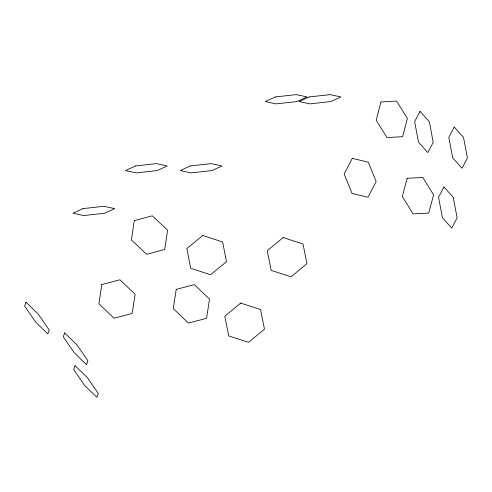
<?xml version="1.0" encoding="UTF-8"?>
<svg xmlns="http://www.w3.org/2000/svg" width="492" height="492" viewBox="0 0 492 492"><rect width="100%" height="100%" fill="white"/><g stroke="black" fill="none" stroke-linecap="round" stroke-linejoin="round"><path stroke-width="0.74" d="M134.23 220.674L131.401 239.918L146.653 254.303L164.734 249.444L167.563 230.201L152.311 215.816L134.23 220.674M101.807 284.542L98.88 303.755L114.07 318.213L132.188 313.447L135.115 294.234L119.925 279.776L101.807 284.542M176.216 289.388L173.282 308.601L188.467 323.059L206.585 318.312L209.518 299.099L194.334 284.634L176.216 289.388M380.925 101.967L376.165 120.251L387.026 137.594L402.641 136.659L407.394 118.381L396.534 101.032L380.925 101.967M407.167 178.288L402.327 196.517L413.12 213.928L428.747 213.104L433.587 194.875L422.8 177.464L407.167 178.288M75.048 365.648L73.695 369.572L84.63 385.433L96.918 397.376L98.271 393.452L87.336 377.585L75.048 365.648M64.661 332.936L63.308 336.848L74.231 352.709L86.518 364.658L87.877 360.747L76.949 344.886L64.661 332.936M26.027 302.205L24.6 306.042L35.492 321.879L47.804 333.877L49.231 330.046L38.345 314.21L26.027 302.205M352.297 158.35L344.148 173.953L352.001 193.387L368.004 197.224L376.152 181.622L368.299 162.188L352.297 158.35M443.944 186.966L438.544 197.243L442.431 217.833L451.724 228.147L457.123 217.87L453.237 197.286L443.944 186.966M454.221 127.071L448.809 137.342L452.695 157.926L461.988 168.252L467.4 157.987L463.513 137.397L454.221 127.071M420.082 111.383L414.639 121.561L418.483 142.145L427.769 152.563L433.212 142.385L429.368 121.801L420.082 111.383M240.674 303.078L224.776 316.276L228.731 335.907L248.583 342.334L264.487 329.13L260.532 309.505L240.674 303.078M283.152 237.562L267.242 250.754L271.184 270.385L291.036 276.818L306.947 263.626L303.004 244.001L283.152 237.562M202.821 235.471L186.849 248.589L190.687 268.238L210.502 274.77L226.48 261.652L222.642 242.002L202.821 235.471M275.335 96.942L265.274 101.567L276.104 103.88L297.002 101.567L307.07 96.942L296.233 94.624L275.335 96.942M135.521 165.952L125.454 170.583L136.29 172.895L157.188 170.583L167.249 165.952L156.419 163.639L135.521 165.952M309.191 96.942L299.124 101.567L309.96 103.88L330.858 101.567L340.919 96.942L330.089 94.624L309.191 96.942M82.963 208.608L72.896 213.233L83.726 215.545L104.63 213.233L114.691 208.608L103.861 206.296L82.963 208.608M190.293 165.952L180.232 170.583L191.062 172.895L211.96 170.583L222.027 165.952L211.191 163.639L190.293 165.952"/></g></svg>
